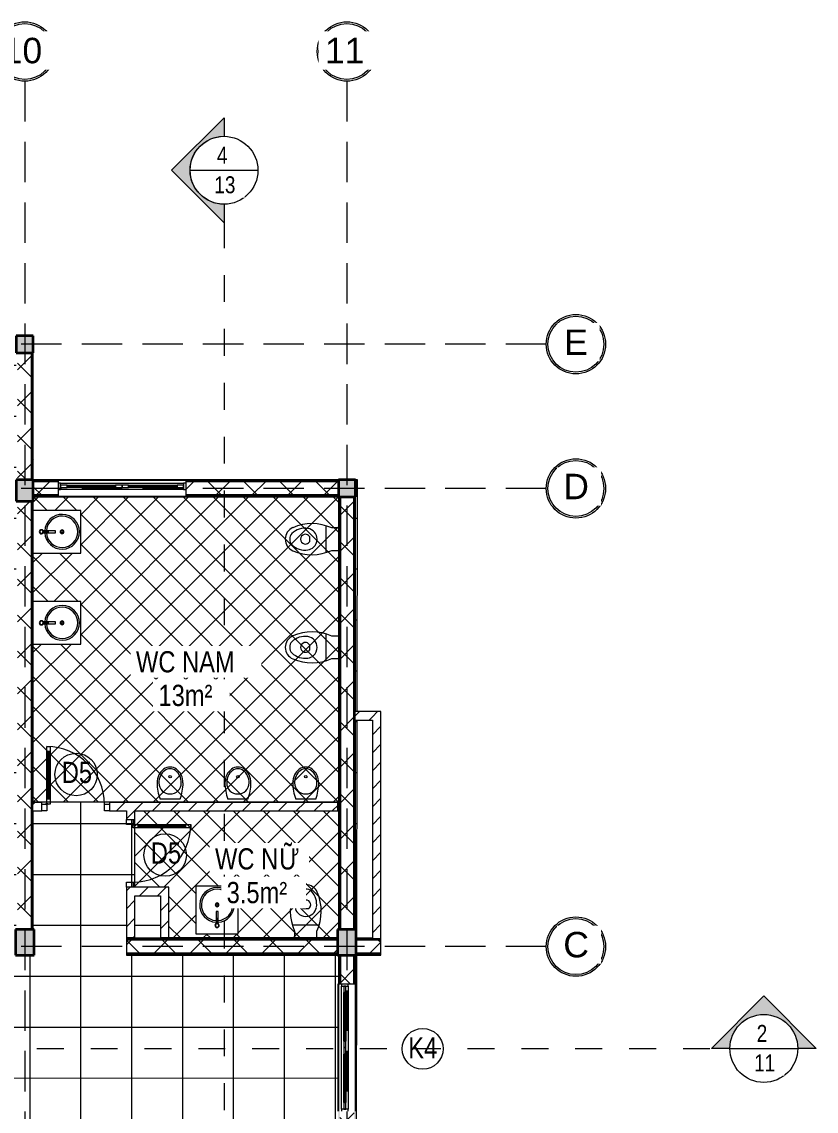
# Model space of a CAD drawing. Header units: millimetres. Extents: x -8365 to 42684, y -5758 to 18700.
# Drawn here: x 33315 to 42684, y 5860 to 18700 of the extents above; entities that cross this region are included whole.
import ezdxf

# ---------------------------------------------------------------- set-up
doc = ezdxf.new("R2010")
doc.units = ezdxf.units.MM
for name, pattern in [('Abgebrochen', [714.375, 476.25, -238.125]), ('Aligning Line', [635, 317.5, -317.5]), ('Hidden', [714.375, 476.25, -238.125])]:
    doc.linetypes.add(name, pattern=pattern)
for name, color, linetype, lineweight in [('A-DOOR', 7, 'Continuous', 18), ('A-DOOR-IDEN', 7, 'Continuous', 9), ('A-FLOR', 7, 'Continuous', 9), ('A-FLOR-PATT', 7, 'Continuous', 9), ('A-GLAZ', 7, 'Continuous', 18), ('A-GLAZ-IDEN', 7, 'Continuous', 9), ('A-WALL', 7, 'Continuous', 25), ('A-WALL-PATT', 7, 'Continuous', 18), ('G-ANNO-SYMB', 7, 'Abgebrochen', 9), ('G-ANNO-TEXT', 7, 'Continuous', 9), ('P-SANR-FIXT', 7, 'Continuous', 9), ('S-COLS', 7, 'Continuous', 25), ('S-GRID', 7, 'Continuous', 9), ('S-GRID-IDEN', 7, 'Continuous', 9)]:
    doc.layers.add(name, color=color, linetype=linetype, lineweight=lineweight)
doc.styles.add('Arial', font='arial.ttf', dxfattribs={"width": 0.8, "height": 200})
doc.styles.add('Arial_1', font='arial.ttf', dxfattribs={"height": 300})
doc.styles.add('Arial_2', font='arial.ttf', dxfattribs={"width": 0.8, "height": 250})
doc.styles.add('Arial_3', font='arial.ttf', dxfattribs={"width": 0.8, "height": 250})
pattern_1 = [(45, (0, 0), (-106.066, 106.066), [])]
pattern_2 = [(0, (0, 0), (406.4, 101.6), [33.528, -271.272, 33.528, -271.272, -1625.6]), (0, (0, 0), (406.4, 101.6), [-609.6, 33.528, -576.072, 33.528, -271.272, -711.2]), (0, (0, 0), (406.4, 101.6), [-1524, 33.528, -169.672, 33.528, -474.472]), (120, (152.4, 50.8), (-291.18818, 301.15272), [33.528, -271.272, 33.528, -271.272, -1625.6]), (120, (152.4, 50.8), (-291.18818, 301.15272), [-609.6, 33.528, -576.072, 33.528, -271.272, -711.2]), (120, (152.4, 50.8), (-291.18818, 301.15272), [-1524, 33.528, -169.672, 33.528, -474.472]), (240, (203.2, 254), (-115.21182, -402.75272), [33.528, -271.272, 33.528, -271.272, -1625.6]), (240, (203.2, 254), (-115.21182, -402.75272), [-609.6, 33.528, -576.072, 33.528, -271.272, -711.2]), (240, (203.2, 254), (-115.21182, -402.75272), [-1524, 33.528, -169.672, 33.528, -474.472])]
pattern_3 = [(45, (0, 0), (-212.132, 212.132), []), (135, (0, 0), (-212.132, -212.132), [])]

# ---------------------------------------------------------------- blocks, each defined once
blk = doc.blocks.new('CỬA 1 CÁNH EROWINDOW_có ô chết_ - D5_800x2200-2361260-03_MẶT BẰNG TẦNG 3')
at = {"layer": 'A-DOOR'}
for p, q in [((-339, 708), (-299, 708)), ((-339, 30), (-339, 708)), ((-299, 650), (-339, 650)), ((-324, 88), (-324, 650)), ((-314, 650), (-314, 88)), ((-299, 708), (-299, 650)), ((-299, 708), (-299, 30)), ((-400, -50), (-400, 30)), ((-400, 30), (-339, 30)), ((-299, 88), (-339, 88)), ((-339, 30), (-339, -50)), ((-299, 30), (-339, 30)), ((339, -50), (339, 30)), ((339, 30), (400, 30)), ((400, 30), (400, -50)), ((-339, -50), (-400, -50)), ((400, -50), (339, -50))]:
    blk.add_line(p, q, dxfattribs=at)
blk.add_circle((-339, 30), 10, dxfattribs=at)
blk.add_arc((-339, 30), 678, 0, 90, dxfattribs=at)
blk = doc.blocks.new('CUA SO 2 CANH NHOM KINH O O THOANG - S4_1500x1400-2404853-03_MẶT BẰNG TẦNG 3')
at = {"layer": 'A-GLAZ'}
for p, q in [((-725, 63), (-750, 63)), ((-725, -13), (-725, 63)), ((-649, 37.5), (-725, 37.5)), ((-725, 37.5), (-725, 12.5)), ((-725, 12.5), (-649, 12.5)), ((-649, 12.5), (-649, 37.5)), ((-76, 27.5), (-649, 27.5)), ((-649, 27.5), (-649, 22.5)), ((-649, 22.5), (-76, 22.5)), ((0, 37.5), (-76, 37.5)), ((-76, 37.5), (-76, 12.5)), ((-76, 22.5), (-76, 27.5)), ((-76, 12.5), (0, 12.5)), ((0, 12.5), (0, 37.5)), ((76, 37.5), (0, 37.5)), ((0, 37.5), (0, 12.5)), ((0, 12.5), (76, 12.5)), ((76, 12.5), (76, 37.5)), ((649, 27.5), (76, 27.5)), ((76, 27.5), (76, 22.5)), ((76, 22.5), (649, 22.5)), ((725, 37.5), (649, 37.5)), ((649, 37.5), (649, 12.5)), ((649, 22.5), (649, 27.5)), ((649, 12.5), (725, 12.5)), ((750, 63), (725, 63)), ((725, 63), (725, -13)), ((725, 12.5), (725, 37.5)), ((-750, -13), (-725, -13)), ((725, -13), (750, -13))]:
    blk.add_line(p, q, dxfattribs=at)
at = {"layer": 'A-GLAZ', "lineweight": 9}
for p, q in [((-725, 63), (725, 63)), ((-649, 37.5), (-76, 37.5)), ((-76, 12.5), (-649, 12.5)), ((76, 37.5), (649, 37.5)), ((649, 12.5), (76, 12.5)), ((725, -13), (-725, -13))]:
    blk.add_line(p, q, dxfattribs=at)
blk = doc.blocks.new('M_Concrete-Rectangular-Column - COT220X300-2391839-03_MẶT BẰNG TẦNG 3')
at = {"layer": 'S-COLS', "lineweight": 35}
blk.add_hatch(color=256, dxfattribs=at).paths.add_polyline_path([(110, -150), (110, 150), (-110, 150), (-110, -150)])
for p, q in [((110, 150), (-110, 150)), ((-110, 150), (-110, -150)), ((110, -150), (110, 150)), ((-110, -150), (110, -150))]:
    blk.add_line(p, q, dxfattribs=at)
blk = doc.blocks.new('M_Concrete-Rectangular-Column - COT200X250-2391837-03_MẶT BẰNG TẦNG 3')
at = {"layer": 'S-COLS', "lineweight": 35}
blk.add_hatch(color=256, dxfattribs=at).paths.add_polyline_path([(-100, -125), (100, -125), (100, 125), (-100, 125), (-100, 38)])
for p, q in [((100, 125), (-100, 125)), ((-100, 125), (-100, -125)), ((100, -125), (100, 125)), ((-100, -125), (100, -125))]:
    blk.add_line(p, q, dxfattribs=at)
blk = doc.blocks.new('M_Concrete-Rectangular-Column - COT200X200-2391834-03_MẶT BẰNG TẦNG 3')
at = {"layer": 'S-COLS', "lineweight": 35}
blk.add_hatch(color=256, dxfattribs=at).paths.add_polyline_path([(100, -100), (100, 100), (-100, 100), (-100, -100)])
for p, q in [((100, 100), (-100, 100)), ((-100, 100), (-100, -100)), ((100, -100), (100, 100)), ((-100, -100), (100, -100))]:
    blk.add_line(p, q, dxfattribs=at)
blk = doc.blocks.new('xi bet 2 - 540 x 360mm-820673-03_MẶT BẰNG TẦNG 3')
at = {"layer": 'P-SANR-FIXT'}
for p, q in [((132, 0), (-132, 0)), ((-132, 0), (-132, -80)), ((132, -80), (132, 0)), ((-159, -150), (159, -150)), ((-43, -355), (-31, -343)), ((-31, -343), (31, -343)), ((31, -343), (43, -355))]:
    blk.add_line(p, q, dxfattribs=at)
for centre, radius, start, end in [((375, -313), 558, 155.3545, 203.7969), ((-375, -313), 558, 336.2031, 24.6455), ((0, -380), 128, 89.9985, 170.9061), ((0, -380), 128, 42.4453, 90.0015), ((91, -395), 220, 170.9061, 224.3974), ((-8, -390), 50, 135, 197.1865), ((8, -390), 50, 342.8171, 45), ((-91, -395), 220, 315.6026, 9.0939), ((0, -380), 128, 9.0939, 42.4453), ((0, -388), 58.1, 197.1865, 342.8171), ((1, -478), 150, 203.7969, 269.4689), ((-8, -492), 81.6, 224.3974, 275.8355), ((-1, -478), 150, 270.5311, 336.2031), ((8, -492), 81.6, 264.1645, 315.6026)]:
    blk.add_arc(centre, radius, start, end, dxfattribs=at)
blk = doc.blocks.new('tieu nam2 - tieu nam2-818435-03_MẶT BẰNG TẦNG 3')
at = {"layer": 'P-SANR-FIXT'}
blk.add_line((-117, -3), (117, -3), dxfattribs=at)
blk.add_circle((0, -268), 15, dxfattribs=at)
for centre, start, end in [((392, -195), 159.3261, 180), ((-392, -195), 360, 20.6739)]:
    blk.add_arc(centre, 545, start, end, dxfattribs=at)
for major_axis, ratio, start_param, end_param in [((-132, 0), 0.987707, 3.141593, 6.283185), ((0, 186), 0.819068, 1.570796, 4.712389), ((0, 165), 0.80303, 1.570796, 4.712389)]:
    blk.add_ellipse((0, -195), major_axis=major_axis, ratio=ratio, start_param=start_param, end_param=end_param, dxfattribs=at)
blk = doc.blocks.new('chau rua tay2 - chau rua tay2-814154-03_MẶT BẰNG TẦNG 3')
at = {"layer": 'P-SANR-FIXT'}
for p, q in [((-225, 0), (-225, -560)), ((13, -112), (13, -263)), ((22, -116), (22, -179)), ((28, -179), (28, -116)), ((37, -263), (37, -112)), ((275, -560), (275, 0)), ((22, -179), (28, -179)), ((13, -263), (37, -263)), ((-225, -560), (275, -560))]:
    blk.add_line(p, q, dxfattribs=at)
blk.add_circle((25, -340), 13.7, dxfattribs=at)
for centre, radius, start, end in [((25, -97), 25, 360, 180), ((25, -97), 25, 180, 239.8364), ((25, -97), 20, 360, 180), ((25, -97), 20, 180, 360), ((25, -97), 25, 300.1636, 360), ((25, -340), 205, 93.5137, 86.7305), ((25, -340), 185, 93.8341, 86.2159), ((25, -340), 22, 360, 180), ((25, -340), 22, 180, 360), ((25, -340), 13.7, 0, 180), ((25, -340), 13.7, 180, 0)]:
    blk.add_arc(centre, radius, start, end, dxfattribs=at)
blk = doc.blocks.new('chau rua tay2 - chau rua tay2-V2-03_MẶT BẰNG TẦNG 3')
at = {"layer": 'P-SANR-FIXT'}
for p, q in [((275, 0), (-225, 0)), ((-225, 0), (-225, -560)), ((275, -560), (275, 0)), ((13, -112), (13, -263)), ((22, -116), (22, -179)), ((28, -179), (28, -116)), ((37, -263), (37, -112)), ((22, -179), (28, -179)), ((13, -263), (37, -263)), ((-225, -560), (275, -560))]:
    blk.add_line(p, q, dxfattribs=at)
blk.add_circle((25, -340), 13.7, dxfattribs=at)
for centre, radius, start, end in [((25, -97), 25, 360, 180), ((25, -97), 25, 180, 239.8364), ((25, -97), 20, 360, 180), ((25, -97), 20, 180, 360), ((25, -97), 25, 300.1636, 360), ((25, -340), 205, 93.5137, 86.7305), ((25, -340), 185, 93.8341, 86.2159), ((25, -340), 22, 360, 180), ((25, -340), 22, 180, 360), ((25, -340), 13.7, 0, 180), ((25, -340), 13.7, 180, 0)]:
    blk.add_arc(centre, radius, start, end, dxfattribs=at)
blk = doc.blocks.new('xi bet 2 - 540 x 360mm-V3-03_MẶT BẰNG TẦNG 3')
at = {"layer": 'P-SANR-FIXT'}
for p, q in [((-132, 0), (-132, -80)), ((132, -80), (132, 0)), ((-159, -150), (159, -150)), ((-43, -355), (-31, -343)), ((-31, -343), (31, -343)), ((31, -343), (43, -355))]:
    blk.add_line(p, q, dxfattribs=at)
for centre, radius, start, end in [((375, -313), 558, 155.3545, 203.7969), ((-375, -313), 558, 336.2031, 24.6455), ((0, -380), 128, 89.9985, 170.9061), ((0, -380), 128, 42.4453, 90.0015), ((91, -395), 220, 170.9061, 224.3974), ((-8, -390), 50, 135, 197.1865), ((8, -390), 50, 342.8171, 45), ((-91, -395), 220, 315.6026, 9.0939), ((0, -380), 128, 9.0939, 42.4453), ((0, -388), 58.1, 197.1865, 342.8171), ((1, -478), 150, 203.7969, 269.4689), ((-8, -492), 81.6, 224.3974, 275.8355), ((-1, -478), 150, 270.5311, 336.2031), ((8, -492), 81.6, 264.1645, 315.6026)]:
    blk.add_arc(centre, radius, start, end, dxfattribs=at)
blk = doc.blocks.new('CUA SO 2 CANH NHOM KINH O O THOANG - K4-2413349-03_MẶT BẰNG TẦNG 3')
at = {"layer": 'A-GLAZ'}
for p, q in [((-725, 63), (-750, 63)), ((-725, -13), (-725, 63)), ((-649, 37.5), (-725, 37.5)), ((-725, 37.5), (-725, 12.5)), ((-725, 12.5), (-649, 12.5)), ((-649, 12.5), (-649, 37.5)), ((-76, 27.5), (-649, 27.5)), ((-649, 27.5), (-649, 22.5)), ((-649, 22.5), (-76, 22.5)), ((0, 37.5), (-76, 37.5)), ((-76, 37.5), (-76, 12.5)), ((-76, 22.5), (-76, 27.5)), ((-76, 12.5), (0, 12.5)), ((0, 12.5), (0, 37.5)), ((76, 37.5), (0, 37.5)), ((0, 37.5), (0, 12.5)), ((0, 12.5), (76, 12.5)), ((76, 12.5), (76, 37.5)), ((649, 27.5), (76, 27.5)), ((76, 27.5), (76, 22.5)), ((76, 22.5), (649, 22.5)), ((725, 37.5), (649, 37.5)), ((649, 37.5), (649, 12.5)), ((649, 22.5), (649, 27.5)), ((649, 12.5), (725, 12.5)), ((750, 63), (725, 63)), ((725, 63), (725, -13)), ((725, 12.5), (725, 37.5)), ((-750, -13), (-725, -13)), ((725, -13), (750, -13))]:
    blk.add_line(p, q, dxfattribs=at)
at = {"layer": 'A-GLAZ', "lineweight": 9}
for p, q in [((-725, 63), (725, 63)), ((-649, 37.5), (-76, 37.5)), ((-76, 12.5), (-649, 12.5)), ((76, 37.5), (649, 37.5)), ((649, 12.5), (76, 12.5)), ((725, -13), (-725, -13))]:
    blk.add_line(p, q, dxfattribs=at)
blk = doc.blocks.new('Section - CAT DUNG-122916-03_MẶT BẰNG TẦNG 3')
at = {"layer": 'G-ANNO-SYMB', "linetype": 'Continuous'}
h = blk.add_hatch(color=256, dxfattribs=at)
edge = h.paths.add_edge_path()
edge.add_line((0.18, 0), (-2, 0))
edge.add_arc((-6, 0), 4, 0, 90)
edge.add_arc((-6, 0), 4, 90, 180)
edge.add_line((-10, 0), (-12.18, 0))
edge.add_line((-12.18, 0), (-6, 6.18))
edge.add_line((-6, 6.18), (0.18, 0))
for p, q in [((-6, 6.18), (-12.18, 0)), ((0.18, 0), (-6, 6.18)), ((-12.18, 0), (-10, 0)), ((-2, 0), (0.18, 0))]:
    blk.add_line(p, q, dxfattribs=at)
for start, end in [(360, 180), (90, 180), (0, 90), (180, 360)]:
    blk.add_arc((-6, 0), 4, start, end, dxfattribs=at)
blk = doc.blocks.new('Grid - TRUC  D1-102336-03_MẶT BẰNG TẦNG 3')
at = {"layer": 'S-GRID-IDEN'}
for radius in [3.5, 3.3]:
    blk.add_circle((0, 0), radius, dxfattribs=at)
blk = doc.blocks.new('KÝ HIEU CUA ĐI - KÝ HIEU CUA ĐI-1233-03_MẶT BẰNG TẦNG 3')
at = {"layer": 'A-DOOR-IDEN'}
blk.add_circle((0.06, -0.21), 2.5, dxfattribs=at)
blk = doc.blocks.new('KÝ HIỆU CỬA SỔ - KÝ HIỆU CỬA SỔ-146125-03_MẶT BẰNG TẦNG 3')
at = {"layer": 'A-GLAZ-IDEN'}
blk.add_circle((-0.07, -0.07), 2.41, dxfattribs=at)

msp = doc.modelspace()

# ---------------------------------------------------------------- hatches: boundary and pattern name
at = {"layer": 'A-FLOR-PATT'}
h = msp.add_hatch(dxfattribs=at)
h.set_pattern_fill('FP_6', color=256, style=0, pattern_type=2)
h.set_pattern_definition([(0.0043, (16612.5, 7449.6), (-0.045, 600), []), (90.004, (16612.5, 7449.6), (-600, -0.042), [])])
h.paths.add_polyline_path([(1174, 2450), (1174, 2450), (1174, 2250)])
h.paths.add_polyline_path([(450, -101), (4200, -101), (4200, 94), (4250, 94), (4250, 150), (4450, 150), (4450, -100), (4475, -100), (4475, 100), (7950, 100), (7950, 5200), (7940, 5200), (7940, 5300), (5810, 5300), (5810, 5500), (8850, 5500), (8850, 5300), (8160, 5300), (8160, 5200), (8150, 5200), (8150, 100), (11550, 100), (11550, 150), (11750, 150), (11750, 100), (15150, 100), (15150, 150), (15350, 150), (15350, 100), (22350, 100), (22350, 5200), (22340, 5200), (22340, 5300), (21650, 5300), (21650, 5500), (23250, 5500), (23250, 5300), (22560, 5300), (22560, 5200), (22550, 5200), (22550, 100), (25950, 100), (25950, 150), (26150, 150), (26150, 100), (29550, 100), (29550, 5200), (29540, 5200), (29540, 5300), (26160, 5300), (26160, 5200), (25940, 5200), (25940, 5300), (24650, 5300), (24650, 5500), (30040, 5500), (30040, 5300), (29760, 5300), (29760, 5200), (29750, 5200), (29750, 100), (33225, 100), (33225, -98), (33250, -98), (33250, 150), (33450, 150), (33450, 94), (33545, 94), (33545, -98), (37050, -98), (37050, 94), (37045, 94), (37045, 245), (37050, 245), (37050, 1245), (37045, 1245), (37045, 1545), (37050, 1545), (37050, 2450), (37045, 2445), (37045, 2795), (37050, 2795), (37050, 5200), (37040, 5200), (37040, 5300), (33460, 5300), (33460, 5200), (33240, 5200), (33240, 5300), (31040, 5300), (31040, 5500), (37050, 5500), (37050, 7700), (34550, 7700), (34550, 8500), (34650, 8500), (34650, 9300), (34550, 9300), (34550, 9400), (34350, 9400), (34350, 9500), (37050, 9500), (37050, 9502), (33450, 9502), (33451, 9500), (33550, 9500), (33550, 9400), (33450, 9400), (33450, 8000), (33460, 8000), (33460, 7700), (33150, 7700), (33150, 7675), (31950, 7675), (31950, 7700), (23650, 7700), (23650, 7900), (25940, 7900), (25940, 8000), (26160, 8000), (26160, 7900), (26640, 7900), (26640, 11890), (26740, 11890), (26740, 7900), (29540, 7900), (29540, 8000), (29550, 8000), (29550, 13100), (26740, 13100), (26740, 12890), (26640, 12890), (26640, 13100), (26150, 13100), (26150, 13050), (25950, 13050), (25950, 13100), (22550, 13100), (22550, 8000), (22560, 8000), (22560, 7900), (22650, 7900), (22650, 7700), (21410, 7700), (21410, 7900), (22340, 7900), (22340, 8000), (22350, 8000), (22350, 12100), (20400, 12100), (20400, 13100), (18950, 13100), (18950, 13050), (18750, 13050), (18750, 13100), (15350, 13100), (15350, 8000), (15360, 8000), (15360, 7900), (18740, 7900), (18740, 8000), (18960, 8000), (18960, 7900), (20410, 7900), (20410, 7700), (13110, 7700), (13110, 7900), (15140, 7900), (15140, 8000), (15150, 8000), (15150, 13100), (11750, 13100), (11750, 13050), (11550, 13050), (11550, 13100), (11060, 13100), (11060, 12890), (10960, 12890), (10960, 13100), (8150, 13100), (8150, 8000), (8160, 8000), (8160, 7900), (10960, 7900), (10960, 11890), (11060, 11890), (11060, 7900), (11540, 7900), (11540, 8000), (11760, 8000), (11760, 7900), (12110, 7900), (12110, 7700), (5650, 7700), (5650, 7900), (7940, 7900), (7940, 8000), (7950, 8000), (7950, 10038), (7930, 10041), (7918, 10045), (7907, 10052), (7899, 10058), (7890, 10068), (7880, 10088), (7876, 10100), (7875, 10118), (7879, 10136), (7885, 10150), (7895, 10163), (7905, 10173), (7919, 10182), (7919, 11974), (7950, 11974), (7950, 14800), (4450, 14800), (4450, 11298), (4481, 11306), (4999, 11547), (5046, 11742), (5179, 11458), (5226, 11653), (5775, 11909), (5775, 11904), (5795, 11909), (5795, 11906), (5805, 11909), (5805, 10181), (5823, 10168), (5836, 10155), (5844, 10141), (5848, 10122), (5849, 10103), (5843, 10084), (5834, 10067), (5820, 10053), (5803, 10044), (5790, 10039), (5775, 10038), (5754, 10041), (5746, 10043), (5726, 10057), (5714, 10070), (5705, 10084), (5701, 10100), (4589, 10100), (4589, 7900), (4650, 7900), (4650, 7700), (4589, 7700), (4589, 6600), (4589, 6600), (4589, 5500), (4810, 5500), (4810, 5300), (4589, 5300), (4589, 2885), (3230, 2885), (3230, 1310), (3130, 1310), (3130, 2885), (1174, 2885), (1174, 2450), (700, 2450), (700, 2445), (695, 2450), (450, 2450), (450, 1545), (700, 1545), (700, 1245), (450, 1245), (450, 63)])
h.paths.add_polyline_path([(451, -100), (450, -100), (450, 100), (600, 100), (600, 245), (700, 245), (700, 94), (650, 94), (650, -100)])
h.paths.add_polyline_path([(37250, -94), (37252, 1245), (37250, 1245), (37250, 50)])
h.paths.add_polyline_path([(3179, 49), (3130, 49), (3130, 310), (3230, 310), (3230, 49), (3180, 49)])
h.paths.add_polyline_path([(37253, 1345), (37253, 1445), (37250, 1445), (37250, 1345)])
h.paths.add_polyline_path([(450, 1345), (600, 1345), (600, 1445), (450, 1445), (450, 1375)])
h.paths.add_polyline_path([(37250, 1545), (37253, 1545), (37260, 5200), (37250, 5200), (37250, 1594)])
h.paths.add_polyline_path([(100, 6600), (100, 6600), (81, 6600)])
h.paths.add_polyline_path([(-4050, 4400), (-1200, 4400), (-1200, 6600), (-1200, 6600), (-1200, 8800), (-4026, 8800), (-4043, 5751)])
h.paths.add_polyline_path([(11760, 5200), (11540, 5200), (11540, 5300), (10250, 5300), (10250, 5500), (20250, 5500), (20250, 5300), (18960, 5300), (18960, 5200), (18740, 5200), (18740, 5300), (15360, 5300), (15360, 5200), (15140, 5200), (15140, 5300), (11760, 5300)])
h.paths.add_polyline_path([(37260, 5265), (37265, 7700), (37250, 7700), (37250, 5500), (37260, 5500), (37260, 5315)])
h.paths.add_polyline_path([(33240, 7900), (33240, 8000), (33250, 8000), (33250, 10038), (33230, 10041), (33218, 10045), (33204, 10054), (33199, 10058), (33190, 10068), (33180, 10088), (33176, 10099), (33175, 10118), (33179, 10136), (33185, 10150), (33195, 10163), (33205, 10173), (33219, 10182), (33219, 11974), (33250, 11974), (33250, 14800), (29750, 14800), (29750, 11298), (29781, 11306), (30299, 11547), (30346, 11742), (30479, 11458), (30526, 11653), (31075, 11909), (31075, 11904), (31095, 11909), (31095, 11906), (31105, 11909), (31105, 10181), (31123, 10168), (31136, 10155), (31144, 10141), (31148, 10122), (31149, 10103), (31143, 10084), (31134, 10067), (31119, 10053), (31103, 10044), (31090, 10039), (31075, 10038), (31054, 10041), (31046, 10043), (31026, 10057), (31014, 10070), (31005, 10084), (31001, 10100), (29823, 10100), (29820, 10084), (29809, 10067), (29795, 10053), (29779, 10043), (29766, 10040), (29750, 10038), (29750, 8000), (29760, 8000), (29760, 7900), (31950, 7900), (31950, 7925), (33150, 7925), (33150, 7900)])
h.paths.add_polyline_path([(35050, 7900), (37040, 7900), (37040, 7903), (35050, 7903)])
h.paths.add_polyline_path([(37260, 7900), (37265, 7900), (37270, 10470), (37250, 10470), (37250, 8000), (37260, 8000)])
h.paths.add_polyline_path([(34650, 7900), (34950, 7900), (34950, 8400), (34650, 8400), (34650, 8264)])
h.paths.add_polyline_path([(6625, 10038), (6604, 10041), (6589, 10047), (6578, 10055), (6567, 10066), (6558, 10081), (6553, 10094), (6551, 10113), (6553, 10130), (6559, 10146), (6570, 10162), (6580, 10171), (6595, 10181), (6595, 11974), (6656, 11974), (6657, 10180), (6673, 10170), (6683, 10159), (6693, 10144), (6698, 10131), (6700, 10113), (6698, 10095), (6691, 10079), (6681, 10063), (6674, 10056), (6656, 10044), (6641, 10039), (6634, 10039)])
h.paths.add_polyline_path([(31925, 10038), (31904, 10041), (31889, 10047), (31878, 10055), (31867, 10066), (31858, 10081), (31853, 10094), (31851, 10113), (31853, 10130), (31859, 10146), (31870, 10162), (31880, 10171), (31895, 10181), (31895, 11974), (31956, 11974), (31957, 10180), (31973, 10170), (31983, 10159), (31993, 10144), (31998, 10131), (32000, 10113), (31998, 10095), (31991, 10079), (31981, 10063), (31974, 10056), (31956, 10044), (31941, 10039)])
h.paths.add_polyline_path([(4250, 10314), (4250, 13106), (4200, 13106), (4200, 13299), (450, 13301), (450, 11955), (700, 11955), (700, 11655), (450, 11655), (450, 10750), (695, 10750), (700, 10755), (700, 10750), (1174, 10750), (1174, 10314), (4132, 10314)])
h.paths.add_polyline_path([(37270, 10570), (37275, 13300), (37250, 13300), (37250, 10570)])
h.paths.add_polyline_path([(450, 11755), (600, 11755), (600, 11855), (450, 11855)])
h.paths.add_polyline_path([(677, 12955), (600, 12955), (600, 13100), (450, 13100), (450, 13300), (650, 13300), (650, 13106), (700, 13106), (700, 12955)])
h.paths.add_polyline_path([(8421, 13300), (29550, 13301), (29550, 13301), (8150, 13302), (8150, 13300), (8256, 13300)])
h.paths.add_polyline_path([(4250, 13406), (4250, 13407), (4250, 15000), (4250, 15000), (4250, 13407)])
h = msp.add_hatch(dxfattribs=at)
h.set_pattern_fill('FP_4', color=256, style=0, pattern_type=2)
h.set_pattern_definition([(225, (35250, 11301.3), (176.777, -176.777), []), (315, (35250, 11301.3), (176.777, 176.777), [])])
h.paths.add_polyline_path([(33450, 9502), (37050, 9502), (37050, 13100), (33450, 13100), (33450, 12939), (34010, 12939), (34010, 12439), (33450, 12439), (33450, 11866), (34010, 11866), (34010, 11366), (33450, 11366), (33450, 9688)])
h = msp.add_hatch(dxfattribs=at)
h.set_pattern_fill('FP_5', color=256, style=0, pattern_type=2)
h.set_pattern_definition([(45, (35850, 8652.17), (-176.777, 176.777), []), (135, (35850, 8652.17), (-176.777, -176.777), [])])
h.paths.add_polyline_path([(37040, 7903), (37040, 8000), (37050, 8000), (37050, 9400), (34650, 9400), (34650, 8500), (35050, 8500), (35050, 7903), (36064, 7903)])
h.paths.add_polyline_path([(35398, 7952), (35368, 7952), (35368, 8512), (35868, 8512), (35868, 7952), (35587, 7952)])
at = {"layer": 'A-WALL-PATT', "lineweight": 9}
h = msp.add_hatch(dxfattribs=at)
h.set_pattern_fill('FP_3', color=256, style=0, pattern_type=2)
h.set_pattern_definition(pattern_3)
h.paths.add_polyline_path([(33268, 8000), (33435, 8000), (33435, 13050), (33265, 13050), (33265, 8000)])
h.paths.add_polyline_path([(33435, 13300), (33435, 14800), (33265, 14800), (33265, 13300), (33433, 13300)])
h = msp.add_hatch(dxfattribs=at)
h.set_pattern_fill('FP_2', color=256, style=0, pattern_type=2)
h.set_pattern_definition(pattern_2)
h.paths.add_polyline_path([(33449, 8000), (33450, 8000), (33450, 9400), (33435, 9400), (33435, 8000)])
h.paths.add_polyline_path([(33450, 9500), (33450, 13050), (33435, 13050), (33435, 9500)])
h.paths.add_polyline_path([(33435, 13300), (33450, 13300), (33450, 14800), (33435, 14800), (33435, 13626)])
h = msp.add_hatch(dxfattribs=at)
h.set_pattern_fill('FP_2', color=256, style=0, pattern_type=2)
h.set_pattern_definition(pattern_2)
h.paths.add_polyline_path([(37050, 13285), (37050, 13300), (35248, 13300), (35248, 13285), (36064, 13285)])
h.paths.add_polyline_path([(33748, 13285), (33748, 13300), (33450, 13300), (33450, 13285), (33681, 13285)])
h = msp.add_hatch(dxfattribs=at)
h.set_pattern_fill('FP_3', color=256, style=0, pattern_type=2)
h.set_pattern_definition(pattern_3)
h.paths.add_polyline_path([(37050, 13115), (37050, 13285), (35248, 13285), (35248, 13115), (36064, 13115)])
h.paths.add_polyline_path([(33450, 13115), (33748, 13115), (33748, 13285), (33450, 13285)])
h = msp.add_hatch(dxfattribs=at)
h.set_pattern_fill('FP_2', color=256, style=0, pattern_type=2)
h.set_pattern_definition(pattern_2)
h.paths.add_polyline_path([(36064, 13100), (37050, 13100), (37050, 13115), (35248, 13115), (35248, 13100)])
h.paths.add_polyline_path([(33450, 13100), (33748, 13100), (33748, 13115), (33450, 13115)])
h = msp.add_hatch(dxfattribs=at)
h.set_pattern_fill('FP_2', color=256, style=0, pattern_type=2)
h.set_pattern_definition(pattern_2)
h.paths.add_polyline_path([(37065, 100), (37065, 100), (37065, 5200), (37050, 5200), (37050, 100)])
h.paths.add_polyline_path([(37050, 5500), (37065, 5500), (37065, 5860), (37050, 5860), (37050, 5751)])
h.paths.add_polyline_path([(37050, 7360), (37065, 7360), (37065, 7700), (37050, 7700), (37050, 7501)])
h.paths.add_polyline_path([(37060, 8000), (37065, 8000), (37065, 13100), (37050, 13100), (37050, 8000), (37060, 8000)])
h = msp.add_hatch(dxfattribs=at)
h.set_pattern_fill('FP_3', color=256, style=0, pattern_type=2)
h.set_pattern_definition(pattern_3)
h.paths.add_polyline_path([(37233, 100), (37235, 100), (37235, 5200), (37065, 5200), (37065, 100), (37149, 100)])
h.paths.add_polyline_path([(37123, 5500), (37235, 5500), (37235, 5860), (37065, 5860), (37065, 5500), (37072, 5500)])
h.paths.add_polyline_path([(37150, 7360), (37235, 7360), (37235, 7700), (37065, 7700), (37065, 7360)])
h.paths.add_polyline_path([(37235, 8000), (37235, 13100), (37065, 13100), (37065, 8000), (37167, 8000)])
h = msp.add_hatch(dxfattribs=at)
h.set_pattern_fill('FP_2', color=256, style=0, pattern_type=2)
h.set_pattern_definition(pattern_2)
h.paths.add_polyline_path([(37250, 100), (37250, 100), (37250, 5200), (37235, 5200), (37235, 100)])
h.paths.add_polyline_path([(37235, 5500), (37250, 5500), (37250, 5860), (37235, 5860), (37235, 5751)])
h.paths.add_polyline_path([(37250, 7360), (37250, 7700), (37235, 7700), (37235, 7360)])
h.paths.add_polyline_path([(37235, 8000), (37250, 8000), (37250, 10470), (37235, 10470)])
h.paths.add_polyline_path([(37250, 10570), (37250, 13100), (37235, 13100), (37235, 10570)])
h = msp.add_hatch(dxfattribs=at)
h.set_pattern_fill('FP_1', color=256, style=0, pattern_type=2)
h.set_pattern_definition(pattern_1)
h.paths.add_polyline_path([(37235, 10470), (37450, 10470), (37450, 10570), (37235, 10570)])
h = msp.add_hatch(dxfattribs=at)
h.set_pattern_fill('FP_1', color=256, style=0, pattern_type=2)
h.set_pattern_definition(pattern_1)
h.paths.add_polyline_path([(37550, 7885), (37550, 10570), (37450, 10570), (37450, 7885)])
h = msp.add_hatch(dxfattribs=at)
h.set_pattern_fill('FP_1', color=256, style=0, pattern_type=2)
h.set_pattern_definition(pattern_1)
h.paths.add_polyline_path([(34600, 9400), (37050, 9400), (37050, 9500), (34350, 9500), (34350, 9400), (34550, 9400)])
h.paths.add_polyline_path([(33550, 9400), (33550, 9500), (33435, 9500), (33435, 9400), (33450, 9400)])
h = msp.add_hatch(dxfattribs=at)
h.set_pattern_fill('FP_1', color=256, style=0, pattern_type=2)
h.set_pattern_definition(pattern_1)
h.paths.add_polyline_path([(34600, 7900), (34650, 7900), (34650, 8500), (34550, 8500), (34550, 7900)])
h.paths.add_polyline_path([(34550, 9300), (34650, 9300), (34650, 9400), (34550, 9400)])
h = msp.add_hatch(dxfattribs=at)
h.set_pattern_fill('FP_1', color=256, style=0, pattern_type=2)
h.set_pattern_definition(pattern_1)
h.paths.add_polyline_path([(34950, 8400), (34950, 8500), (34650, 8500), (34650, 8400)])
h = msp.add_hatch(dxfattribs=at)
h.set_pattern_fill('FP_1', color=256, style=0, pattern_type=2)
h.set_pattern_definition(pattern_1)
h.paths.add_polyline_path([(35050, 7900), (35050, 8500), (34950, 8500), (34950, 7900)])
h = msp.add_hatch(dxfattribs=at)
h.set_pattern_fill('FP_2', color=256, style=0, pattern_type=2)
h.set_pattern_definition(pattern_2)
h.paths.add_polyline_path([(36064, 7885), (37040, 7885), (37040, 7900), (34550, 7900), (34550, 7885), (35587, 7885)])
h.paths.add_polyline_path([(37260, 7885), (37450, 7885), (37450, 7900), (37260, 7900), (37260, 7886)])
h = msp.add_hatch(dxfattribs=at)
h.set_pattern_fill('FP_3', color=256, style=0, pattern_type=2)
h.set_pattern_definition(pattern_3)
h.paths.add_polyline_path([(37040, 7715), (37040, 7885), (34550, 7885), (34550, 7715), (36064, 7715)])
h.paths.add_polyline_path([(37450, 7715), (37550, 7715), (37550, 7885), (37260, 7885), (37260, 7715)])
h = msp.add_hatch(dxfattribs=at)
h.set_pattern_fill('FP_2', color=256, style=0, pattern_type=2)
h.set_pattern_definition(pattern_2)
h.paths.add_polyline_path([(37040, 7700), (37040, 7715), (34550, 7715), (34550, 7700), (36064, 7700)])
h.paths.add_polyline_path([(37450, 7700), (37550, 7700), (37550, 7715), (37260, 7715), (37260, 7700)])

# ---------------------------------------------------------------- linework, layer by layer
at = {"layer": 'A-FLOR'}
for p, q in [((37275, 13300), (33748, 13300)), ((37270, 10570), (37275, 13300)), ((37265, 7900), (37270, 10470)), ((37050, 9502), (33450, 9502)), ((34650, 8500), (34650, 9300)), ((37040, 7903), (35050, 7903)), ((37260, 5265), (37265, 7700))]:
    msp.add_line(p, q, dxfattribs=at)
at = {"layer": 'A-WALL', "lineweight": 35}
for p, q in [((33435, 14800), (33435, 13300)), ((33748, 13285), (33450, 13285)), ((37050, 13285), (35248, 13285)), ((33748, 13115), (33450, 13115)), ((37050, 13115), (35248, 13115)), ((37065, 13100), (37065, 8000)), ((37235, 13100), (37235, 8000)), ((33435, 13050), (33435, 8000)), ((37235, 10570), (37250, 10570)), ((37235, 10470), (37250, 10470)), ((33435, 9500), (33450, 9500)), ((33435, 9400), (33450, 9400)), ((37050, 9400), (37050, 9500)), ((34550, 7900), (34650, 7900)), ((37040, 7885), (34550, 7885)), ((34950, 7900), (35050, 7900)), ((37550, 7885), (37260, 7885)), ((37450, 7885), (37450, 7900)), ((37040, 7715), (34550, 7715)), ((37550, 7715), (37260, 7715)), ((37065, 7700), (37065, 7360)), ((37235, 7700), (37235, 7360))]:
    msp.add_line(p, q, dxfattribs=at)
at = {"layer": 'A-WALL', "lineweight": 18}
for p, q in [((33450, 13300), (33450, 14800)), ((33748, 13300), (33450, 13300)), ((33748, 13100), (33748, 13300)), ((37050, 13300), (35248, 13300)), ((35248, 13300), (35248, 13100)), ((33450, 13100), (33748, 13100)), ((35248, 13100), (37050, 13100)), ((37050, 13100), (37050, 9500)), ((37250, 10570), (37250, 13100)), ((33450, 9500), (33450, 13050)), ((37550, 10570), (37250, 10570)), ((37550, 7700), (37550, 10570)), ((37250, 8000), (37250, 10470)), ((37250, 10470), (37450, 10470)), ((37450, 10470), (37450, 7900)), ((33550, 9500), (33450, 9500)), ((33450, 8000), (33450, 9400)), ((33450, 9400), (33550, 9400)), ((33550, 9400), (33550, 9500)), ((37050, 9500), (34350, 9500)), ((34350, 9500), (34350, 9400)), ((34350, 9400), (34550, 9400)), ((34550, 9400), (34550, 9300)), ((34650, 9400), (37050, 9400)), ((34650, 9300), (34650, 9400)), ((37050, 9400), (37050, 8000)), ((34550, 9300), (34650, 9300)), ((34550, 8500), (34550, 7700)), ((35050, 8500), (34550, 8500)), ((35050, 7900), (35050, 8500)), ((34650, 7900), (34650, 8400)), ((34650, 8400), (34950, 8400)), ((34950, 8400), (34950, 7900)), ((34950, 7900), (34650, 7900)), ((37040, 7900), (35050, 7900)), ((37450, 7900), (37260, 7900)), ((34550, 7700), (37040, 7700)), ((37050, 7700), (37050, 7360)), ((37250, 7360), (37250, 7700)), ((37260, 7700), (37550, 7700)), ((37050, 7360), (37250, 7360))]:
    msp.add_line(p, q, dxfattribs=at)
at = {"layer": 'A-WALL'}
for p, q in [((33748, 13300), (35248, 13300)), ((35248, 13100), (33748, 13100)), ((37050, 5860), (37050, 7360)), ((37250, 7360), (37250, 5860))]:
    msp.add_line(p, q, dxfattribs=at)
at = {"layer": 'G-ANNO-SYMB', "linetype": 'Continuous'}
for p, q in [((35300, 16950), (36100, 16950)), ((41666, 6600), (42466, 6600))]:
    msp.add_line(p, q, dxfattribs=at)
at = {"layer": 'G-ANNO-SYMB', "linetype": 'Aligning Line'}
for p, q in [((35700, 16350), (35700, -4539)), ((-7147, 6600), (41466, 6600))]:
    msp.add_line(p, q, dxfattribs=at)
at = {"layer": 'S-GRID', "linetype": 'Hidden'}
for p, q in [((33350, 18000), (33350, -3000)), ((37150, 18000), (37150, -3000)), ((39500, 14900), (-3000, 14900)), ((39500, 13200), (-3000, 13200)), ((39500, 7800), (-3000, 7800))]:
    msp.add_line(p, q, dxfattribs=at)

# ---------------------------------------------------------------- block references
at = {"layer": 'A-DOOR'}
msp.add_blockref('CỬA 1 CÁNH EROWINDOW_có ô chết_ - D5_800x2200-2361260-03_MẶT BẰNG TẦNG 3', (33950, 9450), dxfattribs=at)
at = {"layer": 'A-DOOR', "rotation": 270}
msp.add_blockref('CỬA 1 CÁNH EROWINDOW_có ô chết_ - D5_800x2200-2361260-03_MẶT BẰNG TẦNG 3', (34600, 8900), dxfattribs=at)
at = {"layer": 'A-DOOR-IDEN', "xscale": 99.99999999999993, "yscale": 99.99999999999993, "zscale": 99.99999999999993}
for p in [(33950, 9850), (35000, 8900)]:
    msp.add_blockref('KÝ HIEU CUA ĐI - KÝ HIEU CUA ĐI-1233-03_MẶT BẰNG TẦNG 3', p, dxfattribs=at)
at = {"layer": 'A-GLAZ', "lineweight": 9}
msp.add_blockref('CUA SO 2 CANH NHOM KINH O O THOANG - S4_1500x1400-2404853-03_MẶT BẰNG TẦNG 3', (34498, 13200), dxfattribs=at)
at = {"layer": 'A-GLAZ', "lineweight": 9, "rotation": 90}
msp.add_blockref('CUA SO 2 CANH NHOM KINH O O THOANG - K4-2413349-03_MẶT BẰNG TẦNG 3', (37150, 6610), dxfattribs=at)
at = {"layer": 'A-GLAZ-IDEN', "xscale": 99.99999999999993, "yscale": 99.99999999999993, "zscale": 99.99999999999993}
msp.add_blockref('KÝ HIỆU CỬA SỔ - KÝ HIỆU CỬA SỔ-146125-03_MẶT BẰNG TẦNG 3', (38050, 6602), dxfattribs=at)
at = {"layer": 'G-ANNO-SYMB', "linetype": 'Continuous', "extrusion": (0, 0, -1), "xscale": 99.99999999999993, "yscale": 99.99999999999993, "zscale": 99.99999999999993, "rotation": 270.0000000000002}
msp.add_blockref('Section - CAT DUNG-122916-03_MẶT BẰNG TẦNG 3', (-35700, 16350), dxfattribs=at)
at = {"layer": 'G-ANNO-SYMB', "linetype": 'Continuous', "extrusion": (0, 0, -1), "xscale": 99.99999999999993, "yscale": 99.99999999999993, "zscale": 99.99999999999993}
msp.add_blockref('Section - CAT DUNG-122916-03_MẶT BẰNG TẦNG 3', (-41466, 6600), dxfattribs=at)
at = {"layer": 'P-SANR-FIXT'}
for name, p, rotation in [('chau rua tay2 - chau rua tay2-814154-03_MẶT BẰNG TẦNG 3', (33450, 12664), 89.99998127603168), ('xi bet 2 - 540 x 360mm-V3-03_MẶT BẰNG TẦNG 3', (37050, 12602), 270), ('chau rua tay2 - chau rua tay2-814154-03_MẶT BẰNG TẦNG 3', (33450, 11591), 89.99998127603168), ('xi bet 2 - 540 x 360mm-V3-03_MẶT BẰNG TẦNG 3', (37050, 11327), 270), ('tieu nam2 - tieu nam2-818435-03_MẶT BẰNG TẦNG 3', (35064, 9535), 180.0000198399067), ('tieu nam2 - tieu nam2-818435-03_MẶT BẰNG TẦNG 3', (35864, 9535), 180.0000198399067), ('tieu nam2 - tieu nam2-818435-03_MẶT BẰNG TẦNG 3', (36664, 9535), 180.0000198399067), ('chau rua tay2 - chau rua tay2-V2-03_MẶT BẰNG TẦNG 3', (35643, 7952), 180.0000198399067), ('xi bet 2 - 540 x 360mm-820673-03_MẶT BẰNG TẦNG 3', (36664, 7903), 180.0000198399067)]:
    msp.add_blockref(name, p, dxfattribs=dict(at, rotation=rotation))
at = {"layer": 'S-COLS', "lineweight": 35}
for name, p in [('M_Concrete-Rectangular-Column - COT200X200-2391834-03_MẶT BẰNG TẦNG 3', (33350, 14900)), ('M_Concrete-Rectangular-Column - COT200X250-2391837-03_MẶT BẰNG TẦNG 3', (33350, 13175)), ('M_Concrete-Rectangular-Column - COT200X200-2391834-03_MẶT BẰNG TẦNG 3', (37150, 13200)), ('M_Concrete-Rectangular-Column - COT220X300-2391839-03_MẶT BẰNG TẦNG 3', (33350, 7850)), ('M_Concrete-Rectangular-Column - COT220X300-2391839-03_MẶT BẰNG TẦNG 3', (37150, 7850))]:
    msp.add_blockref(name, p, dxfattribs=at)
at = {"layer": 'S-GRID-IDEN', "xscale": 99.99999999999993, "yscale": 99.99999999999993, "zscale": 99.99999999999993}
for p, rotation in [((33350, 18350), 180), ((37150, 18350), 180), ((39850, 14900), 90), ((39850, 13200), 90), ((39850, 7800), 90)]:
    msp.add_blockref('Grid - TRUC  D1-102336-03_MẶT BẰNG TẦNG 3', p, dxfattribs=dict(at, rotation=rotation))

# ---------------------------------------------------------------- texts
at = {"layer": 'A-DOOR-IDEN', "char_height": 250, "width": 429.7, "attachment_point": 1, "style": 'Arial_2'}
for insert in [(33787, 9978), (34837, 9028)]:
    msp.add_mtext('D5', dxfattribs=dict(at, insert=insert))
at = {"layer": 'A-GLAZ-IDEN', "insert": (37873, 6732), "char_height": 250, "width": 410.46, "attachment_point": 1, "style": 'Arial_2'}
msp.add_mtext('K4', dxfattribs=at)

# ---------------------------------------------------------------- next in the draw order: texts
at = {"layer": 'G-ANNO-SYMB', "linetype": 'Continuous', "char_height": 200, "width": 153.92, "attachment_point": 1, "style": 'Arial', "bg_fill": 3, "box_fill_scale": 1.25, "bg_fill_color": 256, "bg_fill_true_color": 13158600, "bg_fill_transparency": 0}
for s, insert in [('4', (35617, 17227)), ('2', (41982, 6877))]:
    msp.add_mtext(s, dxfattribs=dict(at, insert=insert))
at = {"layer": 'G-ANNO-TEXT', "char_height": 250, "attachment_point": 1, "style": 'Arial_2', "bg_fill": 3, "box_fill_scale": 1.25, "bg_fill_color": 256, "bg_fill_true_color": 13158600, "bg_fill_transparency": 0}
for s, insert, width in [('WC NAM', (34662, 11282), 1417.38), ('WC N', (35594, 8959), 917.13)]:
    msp.add_mtext(s, dxfattribs=dict(at, insert=insert, width=width))
at = {"layer": 'S-GRID-IDEN', "char_height": 300, "attachment_point": 1, "style": 'Arial_1', "bg_fill": 3, "box_fill_scale": 1.25, "bg_fill_color": 256, "bg_fill_true_color": 13158600, "bg_fill_transparency": 0}
for s, insert, width in [('10', (33090, 18511), 577.21), ('11', (36890, 18511), 577.21), ('E', (39711, 15073), 344.73), ('D', (39701, 13373), 368.78), ('C', (39701, 7973), 368.78)]:
    msp.add_mtext(s, dxfattribs=dict(at, insert=insert, width=width))

# ---------------------------------------------------------------- next in the draw order: texts
at = {"layer": 'G-ANNO-SYMB', "linetype": 'Continuous', "char_height": 200, "width": 307.85, "attachment_point": 1, "style": 'Arial', "bg_fill": 3, "box_fill_scale": 1.25, "bg_fill_color": 256, "bg_fill_true_color": 13158600, "bg_fill_transparency": 0}
for s, insert in [('13', (35586, 16879)), ('11', (41951, 6529))]:
    msp.add_mtext(s, dxfattribs=dict(at, insert=insert))
at = {"layer": 'G-ANNO-TEXT', "char_height": 250, "attachment_point": 1, "bg_fill": 3, "box_fill_scale": 1.25, "bg_fill_color": 256, "bg_fill_true_color": 13158600, "bg_fill_transparency": 0}
for s, insert, width, style in [('13m²', (34927, 10886), 776.03, 'Arial_2'), ('\\fArial|b0|i0|c254|p34|;\\W.8;Ữ', (36351, 8959), 288.61, 'Arial_3')]:
    msp.add_mtext(s, dxfattribs=dict(at, insert=insert, width=width, style=style))

# ---------------------------------------------------------------- next in the draw order: texts
at = {"layer": 'G-ANNO-TEXT', "insert": (35731, 8562), "char_height": 250, "width": 872.24, "attachment_point": 1, "style": 'Arial_2', "bg_fill": 3, "box_fill_scale": 1.25, "bg_fill_color": 256, "bg_fill_true_color": 13158600, "bg_fill_transparency": 0}
msp.add_mtext('3.5m²', dxfattribs=at)

doc.saveas('drawing.dxf')
